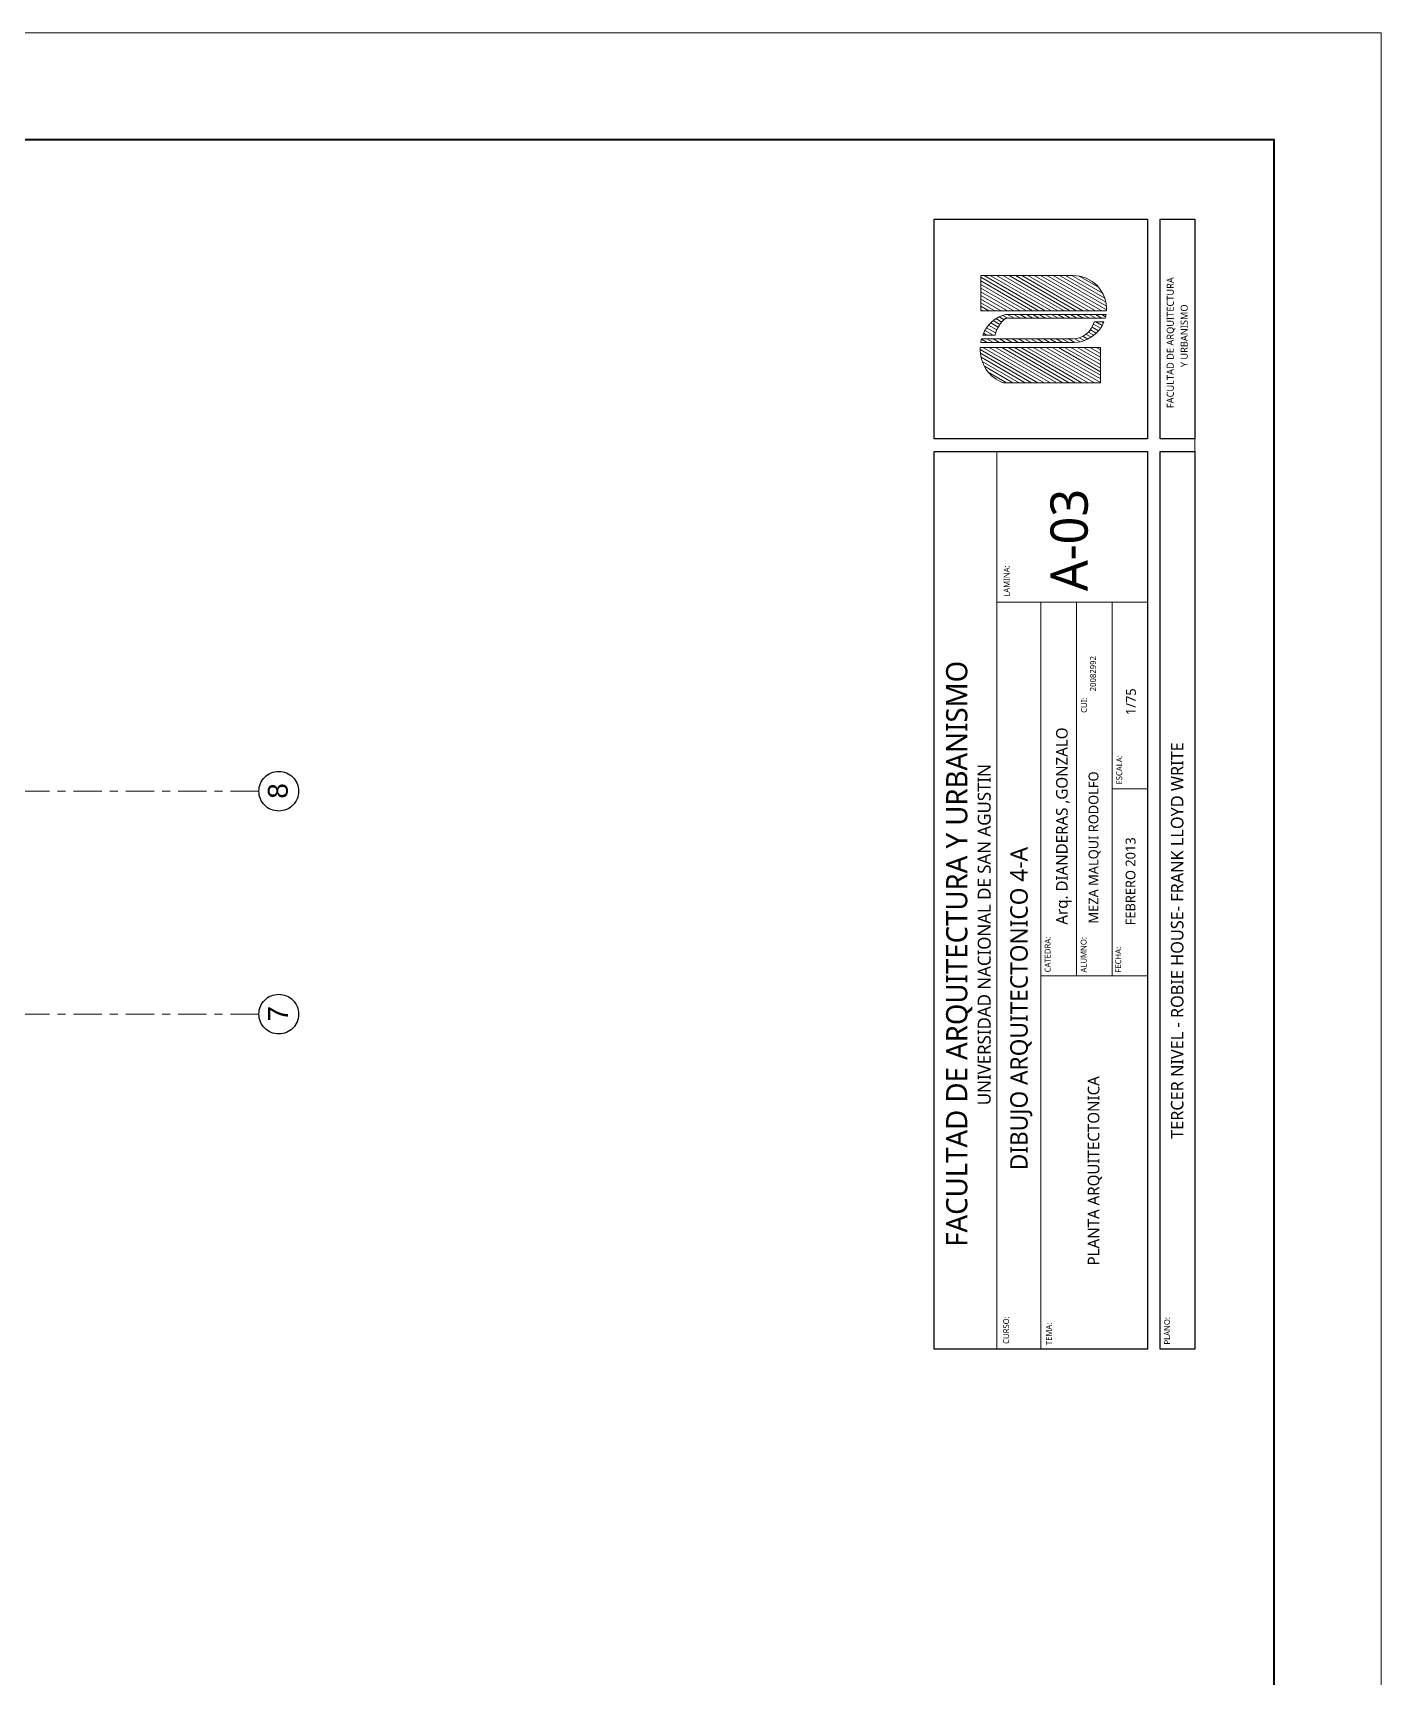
# Model space of a CAD drawing. Header units: millimetres. Extents: x -1459 to -1413, y -119 to 301.
# Drawn here: x -1430.28 to -1413.28, y 66.98 to 87.71 of the extents above; entities that cross this region are included whole.
import ezdxf

# ---------------------------------------------------------------- set-up
doc = ezdxf.new("R2010")
doc.units = ezdxf.units.MM
doc.linetypes.add('ACAD_ISO10W100', pattern=[18, 12, -3, 0, -3])
doc.layers.add('EJES', color=2, linetype='ACAD_ISO10W100', lineweight=13)
doc.layers.add('ROTULO', color=7, linetype='Continuous', lineweight=5)
doc.styles.add('arial normal', font='arial.ttf', dxfattribs={"height": 0.25})
doc.styles.add('Lucida handwriting', font='', dxfattribs={"width": 0.9, "oblique": 10})
doc.styles.get('Lucida handwriting').set_extended_font_data('Lucida Handwriting')

msp = doc.modelspace()

# ---------------------------------------------------------------- hatches: boundary and pattern name
at = {"layer": 'ROTULO', "lineweight": 15}
h = msp.add_hatch(dxfattribs=at)
h.set_pattern_fill('_USER', color=256, scale=0.03958333333333425, angle=510, style=0, pattern_type=0)
h.set_pattern_definition([(149.9999999999999, (-1413.876463047328, 98.42667883430933), (-0.0197916666666672, -0.03428017223313487), [])])
edge = h.paths.add_edge_path()
edge.add_ellipse((-1417.930924850066, 83.72886159981319), major_axis=(-1.020712112868558e-16, -0.4421210326462571), ratio=0.9118270868853673, start_angle=267.5080912043452, end_angle=344.4627497242379)
edge.add_line((-1418.038911317663, 83.30289721393207), (-1416.817496351879, 83.30289721393207))
edge.add_line((-1416.817496351879, 83.30289721393207), (-1416.817496351879, 83.32518591176928))
edge.add_line((-1416.817496351879, 83.3251859117694), (-1416.817496351879, 83.74808427211521))
edge.add_line((-1416.817496351879, 83.74808427211521), (-1418.333681564584, 83.74808427211521))
edge = h.paths.add_edge_path()
edge.add_ellipse((-1417.930924850066, 83.72886159981319), major_axis=(-1.020712112868558e-16, -0.4421210326462571), ratio=0.9118270868853673, start_angle=253.2531159300606, end_angle=259.4798380955395)
edge.add_line((-1418.327286324728, 83.80958472704255), (-1417.163043104192, 83.80958472704255))
edge.add_arc((-1417.163043104192, 84.23210592419788), 0.4225211971551109, 629.9999999999794, 697.3530514591679)
edge.add_line((-1416.773100398416, 84.0694134281912), (-1416.896500346232, 84.0694134281912))
edge.add_arc((-1417.169689324484, 84.13779498419412), 0.2816172136779371, 631.352316945776, 705.947115299851, ccw=False)
edge.add_line((-1417.163043104192, 83.85625620747761), (-1418.316964507228, 83.85625620747761))
edge = h.paths.add_edge_path()
edge.add_line((-1418.008329890538, 84.11608490862479), (-1416.756763291759, 84.11608490862479))
edge.add_arc((-1417.163043104192, 84.23210592419993), 0.4225211971550971, 704.062287912735, 710.5531463771554)
edge.add_line((-1416.746252024607, 84.16275638905894), (-1418.008329890535, 84.16275638905894))
edge.add_ellipse((-1417.930924850066, 83.72886159981319), major_axis=(-1.020712112868558e-16, -0.4421210326462571), ratio=0.9118270868853673, start_angle=191.0698953171938, end_angle=246.2599975968053)
edge.add_line((-1418.299949953206, 83.90685376677699), (-1418.29602387434, 83.9029276879112))
edge.add_line((-1418.29602387434, 83.9029276879112), (-1418.145711762794, 83.9029276879112))
edge.add_arc((-1417.78860160049, 83.82361734196503), 0.3658111520931911, 486.9172133194292, 527.47844998662, ccw=False)
h.paths.add_polyline_path([(-1418.324464280934, 84.6546271213531), (-1418.324464280934, 84.2094278694931), (-1416.7411309476, 84.2094278694931, 0.4300305333329291), (-1417.163043104192, 84.6546271213531)])

# ---------------------------------------------------------------- linework, layer by layer
at = {"layer": 'EJES', "ltscale": 0.03}
for p, q in [((-1427.428038981923, 78.15047944585123), (-1451.503038981919, 78.15047944585146)), ((-1427.428038981923, 75.34003466684382), (-1451.503038981919, 75.34003466684405))]:
    msp.add_line(p, q, dxfattribs=at)
at = {"layer": 'EJES', "lineweight": 30}
for centre in [(-1427.178038981923, 78.150479445846), (-1427.178038981923, 75.34003466683859)]:
    msp.add_circle(centre, 0.25, dxfattribs=at)
at = {"layer": 'ROTULO', "ltscale": 0.015}
msp.add_line((-1415.628358653283, 71.11417883430978), (-1415.628358653283, 85.36417883430978), dxfattribs=at)
at = {"layer": 'ROTULO', "lineweight": 15, "ltscale": 0.2}
for p, q in [((-1418.324464280934, 84.2094278694931), (-1418.324464280934, 84.6546271213531)), ((-1418.324464280934, 84.6546271213531), (-1417.163043104192, 84.6546271213531)), ((-1418.324464280934, 84.2094278694931), (-1416.7411309476, 84.2094278694931)), ((-1418.008329890538, 84.16275638905894), (-1416.746252024607, 84.16275638905894)), ((-1418.008329890538, 84.11608490862479), (-1416.756763291759, 84.11608490862479)), ((-1416.896500346232, 84.0694134281912), (-1416.773100398416, 84.0694134281912)), ((-1417.163043104192, 83.80958472704255), (-1418.327286324728, 83.80958472704255)), ((-1417.163043104192, 83.85625620747761), (-1418.316964507228, 83.85625620747761)), ((-1418.145711762794, 83.9029276879112), (-1418.301503768051, 83.9029276879112)), ((-1416.817496351879, 83.74808427211521), (-1418.333681564584, 83.74808427211521)), ((-1416.817496351879, 83.30289721393207), (-1416.817496351879, 83.74808427211521)), ((-1418.038911317661, 83.30289721393207), (-1416.817496351879, 83.30289721393207))]:
    msp.add_line(p, q, dxfattribs=at)
at = {"layer": 'ROTULO', "lineweight": 15}
for p, q in [((-1418.29602387434, 83.9029276879112), (-1418.299949953206, 83.90685376677699)), ((-1418.122108653284, 71.11417883430978), (-1418.122108653284, 82.43501216764277)), ((-1416.222108653283, 80.53501216764381), (-1418.122108653284, 80.53501216764381)), ((-1417.567941986617, 71.11417883430978), (-1417.567941986617, 80.53501216764381)), ((-1417.119330875506, 75.82459550097543), (-1417.119330875506, 80.53501216764381)), ((-1416.670719764394, 75.82459550097543), (-1416.670719764394, 80.53501216764381)), ((-1416.670719764394, 78.17980383430962), (-1416.222108653283, 78.17980383430962)), ((-1417.567941986617, 75.82459550097543), (-1416.222108653283, 75.82459550097543))]:
    msp.add_line(p, q, dxfattribs=at)
at = {"layer": 'ROTULO'}
msp.add_lwpolyline([(-1413.278358653283, 23.2141788343103), (-1413.278358653283, 87.7141788343103), (-1459.028358653283, 87.7141788343103), (-1459.028358653283, 23.2141788343103)], close=True, dxfattribs=at)
at = {"layer": 'ROTULO', "lineweight": 40}
msp.add_lwpolyline([(-1414.628358653283, 24.56417883431021), (-1414.628358653283, 86.3641788343104), (-1457.678358653283, 86.3641788343104), (-1457.678358653283, 24.56417883431021)], close=True, dxfattribs=at)
at = {"layer": 'ROTULO', "lineweight": 30}
for points in [[(-1416.222108653283, 85.36417883430978), (-1416.222108653283, 82.59334550097618), (-1418.91377531995, 82.59334550097618), (-1418.91377531995, 85.36417883430978)], [(-1416.063775319951, 82.59334550097618), (-1416.063775319951, 85.36417883430978), (-1415.628358653283, 85.36417883430978), (-1415.628358653283, 82.59334550097618)], [(-1418.91377531995, 71.11417883430978), (-1418.91377531995, 82.43501216764277), (-1416.222108653283, 82.43501216764277), (-1416.222108653283, 71.11417883430978)], [(-1416.063775319951, 71.11417883430978), (-1416.063775319951, 82.43501216764277), (-1415.628358653283, 82.43501216764277), (-1415.628358653283, 71.11417883430978)]]:
    msp.add_lwpolyline(points, close=True, dxfattribs=at)
at = {"layer": 'ROTULO', "lineweight": 20}
msp.add_lwpolyline([(-1418.91377531995, 71.11417883430978), (-1418.91377531995, 82.43501216764277), (-1418.122108653284, 82.43501216764277), (-1418.122108653284, 71.11417883430978)], close=True, dxfattribs=at)
at = {"layer": 'ROTULO', "lineweight": 15, "ltscale": 0.2}
for centre, radius, start, end in [((-1417.163043104192, 84.23210592419788), 0.4225211971551112, 356.9232750740917, 90), ((-1417.78860160049, 83.82361734196503), 0.3658111520931905, 126.9172133192404, 167.4784499864892), ((-1417.169689324484, 84.13779498419412), 0.2816172136779361, 271.3523169458533, 345.9471152998286), ((-1417.163043104192, 84.23210592419788), 0.4225211971551112, 270, 337.3530514591422), ((-1417.163043104192, 84.23210592419788), 0.4225211971551112, 344.0622879130511, 350.5531463774201)]:
    msp.add_arc(centre, radius, start, end, dxfattribs=at)
for start_param, end_param in [(3.334798774725928, 4.307728297639974), (4.420100713914457, 4.528777517308977), (4.668896967241107, 6.012009133161142)]:
    msp.add_ellipse((-1417.930924850066, 83.72886159981319), major_axis=(-1.020712112868559e-16, -0.442121032646257), ratio=0.9118270868853671, start_param=start_param, end_param=end_param, dxfattribs=at)

# ---------------------------------------------------------------- texts
at = {"layer": 'EJES', "linetype": 'Continuous', "char_height": 0.25, "width": 0.309, "attachment_point": 5, "rotation": 90, "style": 'arial normal'}
for s, insert in [('8', (-1427.187854970181, 78.15416128307263)), ('7', (-1427.187854970181, 75.34371650406521))]:
    msp.add_mtext(s, dxfattribs=dict(at, insert=insert))
at = {"layer": 'ROTULO', "style": 'Lucida handwriting'}
for s, height, p in [('FACULTAD DE ARQUITECTURA', 0.08934342768337755, (-1415.892226773458, 82.98232138002915)), ('Y URBANISMO', 0.08934342768337755, (-1415.717084569628, 83.49776377096374)), ('A-03', 0.4704639831033729, (-1416.977482524872, 80.67367469270631)), ('LAMINA:', 0.0744528564028146, (-1417.963614955245, 80.60320127644731)), ('20082992', 0.0744528564028146, (-1416.87345449115, 79.41097102264577)), ('FACULTAD DE ARQUITECTURA Y URBANISMO', 0.2670593838488982, (-1418.49608967523, 72.4051149547479)), ('1/75', 0.1241717879363796, (-1416.371330111007, 79.1107322531941)), ('CUI:', 0.0744528564028146, (-1416.986655794056, 79.1389991903559)), ('Arq. DIANDERAS ,GONZALO', 0.1460844563957407, (-1417.230714712235, 76.46769754027049)), ('ESCALA:', 0.0744528564028146, (-1416.543403787096, 78.23494993556416)), (' TERCER NIVEL - ROBIE HOUSE- FRANK LLOYD WRITE', 0.1574832547889537, (-1415.771009081228, 73.71371840336543)), ('UNIVERSIDAD NACIONAL DE SAN AGUSTIN', 0.1631411529495574, (-1418.201396717817, 74.19102963048)), ('MEZA MALQUI RODOLFO', 0.1241717879363796, (-1416.842873486204, 76.48253390610513)), ('FEBRERO 2013', 0.1241717879363796, (-1416.375996218044, 76.4602563076951)), ('DIBUJO ARQUITECTONICO 4-A', 0.2194931352959215, (-1417.73498129323, 73.370617169614)), ('CATEDRA:', 0.0744528564028146, (-1417.446159844071, 75.86621715276785)), ('ALUMNO:', 0.0744528564028146, (-1416.992750869917, 75.86412739414119)), ('FECHA:', 0.0744528564028146, (-1416.556200403171, 75.8632194746424)), ('PLANTA ARQUITECTONICA', 0.1460844563957407, (-1416.83104799748, 72.16976135427196)), ('CURSO:', 0.0744528564028146, (-1417.969099778404, 71.18143131910587)), ('TEMA:', 0.0744528564028146, (-1417.42991484757, 71.16486393195989)), ('PLANO:', 0.0744528564028146, (-1415.939948918721, 71.17220606599973))]:
    msp.add_text(s, height=height, rotation=90, dxfattribs=at).set_placement(p)

doc.saveas('drawing.dxf')
